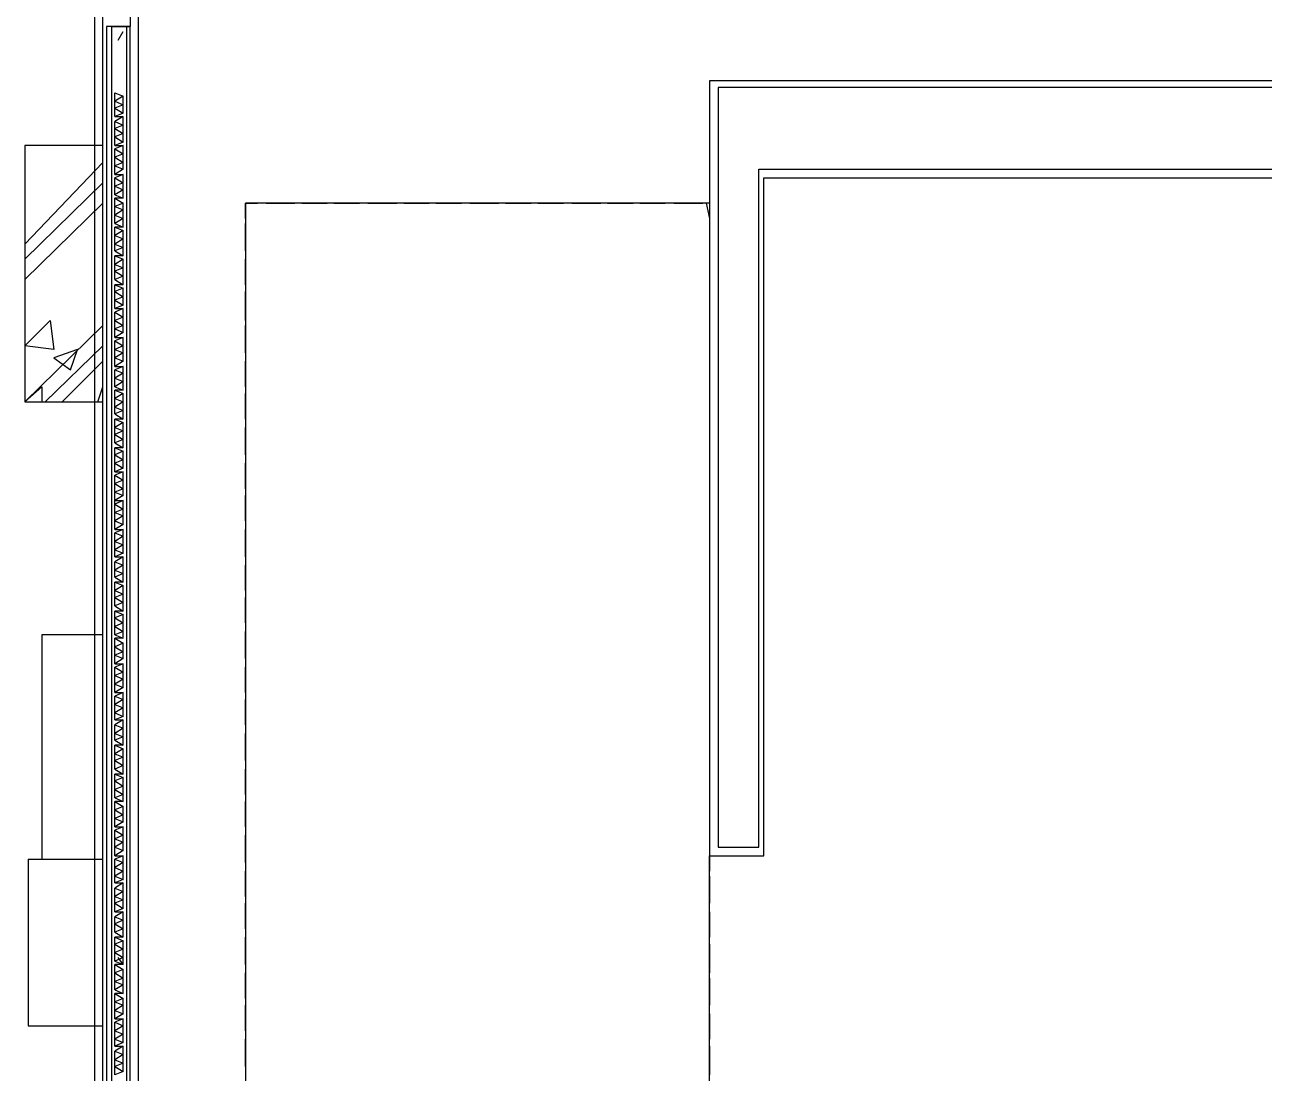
# Model space of a CAD drawing. Header units: millimetres. Extents: x 5 to 415, y 48 to 251.
# Drawn here: x 196.16 to 209.03, y 74.58 to 85.46 of the extents above; entities that cross this region are included whole.
import ezdxf

# ---------------------------------------------------------------- set-up
doc = ezdxf.new("R2010")
doc.units = ezdxf.units.MM
doc.layers.add('P', color=7, linetype='Continuous')

msp = doc.modelspace()

# ---------------------------------------------------------------- linework, layer by layer
at = {"layer": 'P'}
for points in [[(197.344, 71.755), (197.344, 86.836)], [(196.885, 86.66), (196.885, 84.208)], [(196.973, 84.208), (196.973, 86.66)], [(197.256, 86.36), (197.256, 85.443)], [(197.009, 85.443), (197.009, 72.178)], [(197.256, 85.443), (197.009, 85.443)], [(197.062, 85.443), (197.062, 72.178)], [(197.062, 85.443), (197.062, 72.178)], [(197.062, 85.443), (197.22, 85.443)], [(197.22, 85.443), (197.062, 85.443)], [(197.062, 85.443), (197.22, 85.443)], [(197.22, 85.443), (197.062, 85.443)], [(197.062, 85.443), (197.22, 85.443)], [(197.062, 85.443), (197.256, 85.443)], [(197.062, 85.443), (197.22, 85.443)], [(197.062, 85.443), (197.22, 85.443)], [(197.22, 72.178), (197.22, 85.443)], [(197.22, 72.178), (197.22, 85.443)], [(197.256, 72.178), (197.256, 85.443)], [(197.132, 85.302), (197.185, 85.39)], [(255.341, 84.878), (203.271, 84.878)], [(203.271, 84.878), (203.271, 83.608)], [(255.341, 84.878), (203.271, 84.878)], [(203.271, 84.878), (203.271, 76.835)], [(255.341, 84.878), (203.271, 84.878)], [(203.271, 84.878), (203.271, 76.835)], [(255.27, 84.808), (203.359, 84.808)], [(203.359, 84.808), (203.359, 76.923)], [(197.097, 84.755), (197.185, 84.72)], [(197.097, 84.667), (197.097, 84.755)], [(197.185, 84.72), (197.097, 84.667)], [(197.185, 84.631), (197.185, 84.72)], [(197.097, 84.667), (197.185, 84.631)], [(197.097, 84.596), (197.097, 84.667)], [(197.185, 84.631), (197.097, 84.596)], [(197.097, 84.596), (197.185, 84.543)], [(197.097, 84.508), (197.097, 84.596)], [(197.185, 84.543), (197.097, 84.508)], [(197.185, 84.543), (197.185, 84.631)], [(197.097, 84.508), (197.185, 84.508)], [(197.185, 84.508), (197.097, 84.455)], [(197.097, 84.455), (197.185, 84.42)], [(197.097, 84.384), (197.097, 84.455)], [(197.185, 84.42), (197.097, 84.384)], [(197.185, 84.42), (197.185, 84.508)], [(197.185, 84.332), (197.185, 84.42)], [(197.097, 84.384), (197.185, 84.332)], [(197.097, 84.296), (197.097, 84.384)], [(197.185, 84.332), (197.097, 84.296)], [(197.097, 84.296), (197.185, 84.243)], [(197.097, 84.208), (197.097, 84.296)], [(197.185, 84.243), (197.185, 84.332)], [(196.973, 84.208), (196.162, 84.208)], [(196.162, 84.208), (196.162, 81.545)], [(196.25, 84.208), (196.162, 84.208)], [(196.162, 84.208), (196.162, 84.032)], [(196.162, 84.208), (196.162, 83.961)], [(196.497, 84.208), (196.286, 84.208)], [(196.638, 84.208), (196.374, 84.208)], [(196.885, 84.208), (196.638, 84.208)], [(196.973, 84.208), (196.709, 84.208)], [(196.885, 84.208), (196.885, 81.545)], [(196.973, 81.545), (196.973, 84.208)], [(196.973, 83.961), (196.973, 84.173)], [(197.185, 84.243), (197.097, 84.208)], [(197.097, 84.208), (197.185, 84.208)], [(197.185, 84.208), (197.097, 84.173)], [(197.097, 84.173), (197.185, 84.12)], [(197.097, 84.085), (197.097, 84.173)], [(197.185, 84.12), (197.185, 84.208)], [(196.162, 83.185), (196.973, 84.032)], [(196.162, 83.185), (196.973, 84.032)], [(196.973, 83.82), (196.973, 84.085)], [(197.185, 84.12), (197.097, 84.085)], [(197.097, 84.085), (197.185, 84.032)], [(197.097, 83.996), (197.097, 84.085)], [(197.185, 84.032), (197.097, 83.996)], [(197.185, 84.032), (197.185, 84.12)], [(197.185, 83.961), (197.185, 84.032)], [(196.162, 83.908), (196.162, 83.697)], [(197.097, 83.996), (197.185, 83.961)], [(197.097, 83.908), (197.097, 83.996)], [(197.185, 83.961), (197.097, 83.908)], [(197.097, 83.908), (197.185, 83.908)], [(197.185, 83.908), (197.097, 83.873)], [(197.185, 83.82), (197.185, 83.908)], [(203.782, 76.923), (203.782, 83.961)], [(203.782, 83.961), (215.388, 83.961)], [(196.162, 83.026), (196.973, 83.82)], [(196.162, 83.026), (196.973, 83.82)], [(196.162, 83.82), (196.162, 83.608)], [(196.973, 83.573), (196.973, 83.82)], [(197.097, 83.873), (197.185, 83.82)], [(197.097, 83.785), (197.097, 83.873)], [(197.185, 83.82), (197.097, 83.785)], [(197.097, 83.785), (197.185, 83.749)], [(197.097, 83.697), (197.097, 83.785)], [(197.185, 83.749), (197.185, 83.82)], [(203.835, 76.835), (203.835, 83.873)], [(203.835, 83.873), (215.3, 83.873)], [(203.835, 76.835), (203.835, 83.873)], [(203.835, 83.873), (215.3, 83.873)], [(203.835, 76.835), (203.835, 83.873)], [(203.835, 83.873), (215.3, 83.873)], [(196.973, 83.485), (196.973, 83.749)], [(197.185, 83.749), (197.097, 83.697)], [(197.097, 83.697), (197.185, 83.661)], [(197.185, 83.661), (197.097, 83.661)], [(197.097, 83.661), (197.185, 83.608)], [(197.097, 83.573), (197.097, 83.661)], [(197.185, 83.661), (197.185, 83.749)], [(196.162, 82.815), (196.973, 83.608)], [(196.162, 82.815), (196.973, 83.608)], [(196.162, 83.573), (196.162, 83.361)], [(197.185, 83.608), (197.097, 83.573)], [(197.097, 83.573), (197.185, 83.538)], [(197.097, 83.485), (197.097, 83.573)], [(197.185, 83.538), (197.097, 83.485)], [(197.185, 83.538), (197.185, 83.608)], [(197.185, 83.45), (197.185, 83.538)], [(203.271, 83.608), (198.455, 83.608)], [(198.455, 83.608), (198.455, 71.72)], [(198.455, 83.608), (198.579, 83.608)], [(198.455, 83.485), (198.455, 83.608)], [(198.455, 83.608), (198.543, 83.608)], [(198.455, 83.45), (198.455, 83.608)], [(198.667, 83.608), (198.914, 83.608)], [(198.702, 83.608), (198.967, 83.608)], [(199.037, 83.608), (199.302, 83.608)], [(199.037, 83.608), (199.249, 83.608)], [(199.372, 83.608), (199.602, 83.608)], [(199.425, 83.608), (199.637, 83.608)], [(199.725, 83.608), (199.972, 83.608)], [(199.76, 83.608), (200.025, 83.608)], [(200.096, 83.608), (200.36, 83.608)], [(200.096, 83.608), (200.307, 83.608)], [(200.431, 83.608), (200.66, 83.608)], [(200.484, 83.608), (200.695, 83.608)], [(200.783, 83.608), (201.03, 83.608)], [(200.819, 83.608), (201.083, 83.608)], [(201.154, 83.608), (201.418, 83.608)], [(201.154, 83.608), (201.366, 83.608)], [(201.489, 83.608), (201.718, 83.608)], [(201.542, 83.608), (201.754, 83.608)], [(201.842, 83.608), (202.089, 83.608)], [(201.877, 83.608), (202.142, 83.608)], [(202.212, 83.608), (202.477, 83.608)], [(202.212, 83.608), (202.424, 83.608)], [(202.547, 83.608), (202.777, 83.608)], [(202.6, 83.608), (202.812, 83.608)], [(202.9, 83.608), (203.147, 83.608)], [(202.935, 83.608), (203.2, 83.608)], [(203.235, 83.608), (203.271, 83.45)], [(203.271, 83.608), (203.271, 76.835)], [(203.271, 83.608), (203.271, 83.397)], [(196.162, 83.485), (196.162, 83.238)], [(196.973, 83.238), (196.973, 83.485)], [(197.097, 83.485), (197.185, 83.45)], [(197.097, 83.397), (197.097, 83.485)], [(197.185, 83.45), (197.097, 83.397)], [(197.097, 83.397), (197.185, 83.361)], [(197.185, 83.361), (197.185, 83.45)], [(198.455, 83.15), (198.455, 83.397)], [(196.973, 83.15), (196.973, 83.361)], [(197.185, 83.361), (197.097, 83.361)], [(197.097, 83.361), (197.185, 83.326)], [(197.097, 83.273), (197.097, 83.361)], [(197.185, 83.326), (197.097, 83.273)], [(197.097, 83.273), (197.185, 83.238)], [(197.097, 83.185), (197.097, 83.273)], [(197.185, 83.238), (197.185, 83.326)], [(198.455, 83.114), (198.455, 83.361)], [(203.271, 83.326), (203.271, 83.062)], [(203.271, 83.273), (203.271, 83.026)], [(196.162, 83.238), (196.162, 82.973)], [(196.162, 83.15), (196.162, 82.903)], [(197.185, 83.238), (197.097, 83.185)], [(197.097, 83.185), (197.185, 83.15)], [(197.097, 83.114), (197.097, 83.185)], [(197.185, 83.15), (197.097, 83.114)], [(197.185, 83.15), (197.185, 83.238)], [(197.185, 83.062), (197.185, 83.15)], [(196.973, 82.903), (196.973, 83.114)], [(196.973, 82.762), (196.973, 83.026)], [(197.097, 83.114), (197.185, 83.062)], [(197.185, 83.062), (197.097, 83.062)], [(197.097, 83.062), (197.185, 83.026)], [(197.097, 82.973), (197.097, 83.062)], [(197.097, 82.938), (197.097, 83.026)], [(197.185, 83.026), (197.097, 82.973)], [(197.185, 82.938), (197.185, 83.026)], [(198.455, 82.815), (198.455, 83.026)], [(196.162, 82.903), (196.162, 82.638)], [(197.097, 82.973), (197.185, 82.938)], [(197.097, 82.903), (197.097, 82.973)], [(197.185, 82.938), (197.097, 82.903)], [(197.097, 82.903), (197.185, 82.85)], [(197.097, 82.815), (197.097, 82.903)], [(197.185, 82.85), (197.185, 82.938)], [(198.455, 82.762), (198.455, 82.973)], [(203.271, 82.938), (203.271, 82.691)], [(203.271, 82.938), (203.271, 82.726)], [(196.162, 82.762), (196.162, 82.55)], [(196.973, 82.515), (196.973, 82.762)], [(197.185, 82.85), (197.097, 82.815)], [(197.097, 82.815), (197.185, 82.762)], [(197.185, 82.762), (197.097, 82.762)], [(197.097, 82.762), (197.185, 82.726)], [(197.097, 82.691), (197.097, 82.762)], [(197.185, 82.762), (197.185, 82.85)], [(196.973, 82.427), (196.973, 82.691)], [(197.185, 82.726), (197.097, 82.691)], [(197.097, 82.691), (197.185, 82.638)], [(197.097, 82.603), (197.097, 82.691)], [(197.185, 82.638), (197.097, 82.603)], [(197.185, 82.638), (197.185, 82.726)], [(197.185, 82.55), (197.185, 82.638)], [(198.455, 82.427), (198.455, 82.691)], [(198.455, 82.391), (198.455, 82.638)], [(196.162, 82.515), (196.162, 82.303)], [(197.097, 82.603), (197.185, 82.55)], [(197.097, 82.515), (197.097, 82.603)], [(197.185, 82.55), (197.097, 82.515)], [(197.097, 82.515), (197.185, 82.515)], [(197.185, 82.515), (197.097, 82.479)], [(197.185, 82.427), (197.185, 82.515)], [(203.271, 82.603), (203.271, 82.391)], [(203.271, 82.55), (203.271, 82.338)], [(196.162, 82.427), (196.162, 82.18)], [(196.162, 82.127), (196.427, 82.391)], [(196.162, 82.127), (196.427, 82.391)], [(196.427, 82.391), (196.462, 82.091)], [(196.427, 82.391), (196.462, 82.091)], [(196.973, 82.18), (196.973, 82.427)], [(197.097, 82.479), (197.185, 82.427)], [(197.097, 82.391), (197.097, 82.479)], [(197.185, 82.427), (197.097, 82.391)], [(197.097, 82.391), (197.185, 82.338)], [(197.097, 82.303), (197.097, 82.391)], [(197.185, 82.338), (197.185, 82.427)], [(196.162, 81.545), (196.973, 82.338)], [(196.162, 81.545), (196.973, 82.338)], [(196.973, 82.091), (196.973, 82.303)], [(197.185, 82.338), (197.097, 82.303)], [(197.097, 82.303), (197.185, 82.268)], [(197.097, 82.215), (197.097, 82.303)], [(197.185, 82.268), (197.097, 82.215)], [(197.185, 82.268), (197.185, 82.338)], [(198.455, 82.091), (198.455, 82.338)], [(198.455, 82.056), (198.455, 82.303)], [(203.271, 82.268), (203.271, 82.003)], [(196.162, 82.18), (196.162, 81.915)], [(196.462, 82.091), (196.162, 82.127)], [(196.462, 82.091), (196.162, 82.127)], [(196.374, 81.545), (196.973, 82.127)], [(196.374, 81.545), (196.973, 82.127)], [(197.097, 82.215), (197.185, 82.215)], [(197.185, 82.215), (197.097, 82.18)], [(197.097, 82.18), (197.185, 82.127)], [(197.097, 82.091), (197.097, 82.18)], [(197.185, 82.127), (197.097, 82.091)], [(197.185, 82.127), (197.185, 82.215)], [(197.185, 82.056), (197.185, 82.127)], [(203.271, 82.215), (203.271, 81.968)], [(196.162, 82.091), (196.162, 81.844)], [(196.709, 82.091), (196.462, 82.003)], [(196.709, 82.091), (196.462, 82.003)], [(196.462, 82.003), (196.638, 81.88)], [(196.462, 82.003), (196.638, 81.88)], [(196.55, 81.545), (196.973, 81.968)], [(196.55, 81.545), (196.973, 81.968)], [(196.638, 81.88), (196.709, 82.091)], [(196.638, 81.88), (196.709, 82.091)], [(196.973, 81.844), (196.973, 82.056)], [(196.973, 81.703), (196.973, 81.968)], [(197.097, 82.091), (197.185, 82.056)], [(197.097, 82.003), (197.097, 82.091)], [(197.185, 82.056), (197.097, 82.003)], [(197.097, 82.003), (197.185, 81.968)], [(197.097, 81.915), (197.097, 82.003)], [(197.185, 81.968), (197.097, 81.915)], [(197.185, 81.968), (197.185, 82.056)], [(198.455, 81.756), (198.455, 81.968)], [(196.162, 81.844), (196.162, 81.58)], [(197.097, 81.915), (197.185, 81.915)], [(197.185, 81.915), (197.097, 81.88)], [(197.097, 81.88), (197.185, 81.844)], [(197.097, 81.792), (197.097, 81.88)], [(197.185, 81.844), (197.097, 81.792)], [(197.185, 81.844), (197.185, 81.915)], [(197.185, 81.756), (197.185, 81.844)], [(198.455, 81.703), (198.455, 81.915)], [(203.271, 81.88), (203.271, 81.633)], [(203.271, 81.88), (203.271, 81.668)], [(197.097, 81.792), (197.185, 81.756)], [(197.097, 81.703), (197.097, 81.792)], [(197.185, 81.756), (197.097, 81.703)], [(197.185, 81.668), (197.185, 81.756)], [(196.162, 81.545), (196.338, 81.703)], [(196.162, 81.545), (196.338, 81.703)], [(196.162, 81.703), (196.162, 81.545)], [(196.338, 81.703), (196.338, 81.545)], [(196.338, 81.703), (196.338, 81.545)], [(196.921, 81.545), (196.973, 81.703)], [(196.973, 81.545), (196.973, 81.633)], [(197.097, 81.703), (197.185, 81.668)], [(197.185, 81.668), (197.097, 81.668)], [(197.097, 81.668), (197.185, 81.633)], [(197.097, 81.58), (197.097, 81.668)], [(197.185, 81.633), (197.097, 81.58)], [(197.097, 81.58), (197.185, 81.545)], [(197.097, 81.492), (197.097, 81.58)], [(197.185, 81.545), (197.185, 81.633)], [(198.455, 81.368), (198.455, 81.633)], [(198.455, 81.368), (198.455, 81.58)], [(196.162, 81.545), (196.973, 81.545)], [(196.162, 81.545), (196.374, 81.545)], [(196.197, 81.545), (196.462, 81.545)], [(196.462, 81.545), (196.709, 81.545)], [(196.585, 81.545), (196.797, 81.545)], [(196.85, 81.545), (196.973, 81.545)], [(196.885, 81.545), (196.885, 72.231)], [(196.973, 79.128), (196.973, 81.545)], [(197.185, 81.545), (197.097, 81.492)], [(197.097, 81.492), (197.185, 81.456)], [(197.097, 81.421), (197.097, 81.492)], [(197.185, 81.456), (197.097, 81.421)], [(197.185, 81.456), (197.185, 81.545)], [(197.185, 81.368), (197.185, 81.456)], [(203.271, 81.545), (203.271, 81.333)], [(203.271, 81.492), (203.271, 81.28)], [(197.097, 81.421), (197.185, 81.368)], [(197.185, 81.368), (197.097, 81.368)], [(197.097, 81.368), (197.185, 81.333)], [(197.097, 81.28), (197.097, 81.368)], [(197.185, 81.333), (197.097, 81.28)], [(197.185, 81.245), (197.185, 81.333)], [(197.097, 81.28), (197.185, 81.245)], [(197.097, 81.209), (197.097, 81.28)], [(197.185, 81.245), (197.097, 81.209)], [(197.097, 81.209), (197.185, 81.157)], [(197.097, 81.121), (197.097, 81.209)], [(197.185, 81.157), (197.185, 81.245)], [(198.455, 81.033), (198.455, 81.28)], [(198.455, 80.998), (198.455, 81.245)], [(203.271, 81.209), (203.271, 80.945)], [(197.185, 81.157), (197.097, 81.121)], [(197.097, 81.121), (197.185, 81.068)], [(197.185, 81.068), (197.097, 81.068)], [(197.097, 81.068), (197.185, 81.033)], [(197.097, 80.998), (197.097, 81.068)], [(197.185, 81.068), (197.185, 81.157)], [(203.271, 81.157), (203.271, 80.91)], [(197.185, 81.033), (197.097, 80.998)], [(197.097, 80.998), (197.185, 80.945)], [(197.097, 80.91), (197.097, 80.998)], [(197.185, 80.945), (197.097, 80.91)], [(197.185, 80.945), (197.185, 81.033)], [(197.185, 80.857), (197.185, 80.945)], [(197.097, 80.91), (197.185, 80.857)], [(197.097, 80.821), (197.097, 80.91)], [(197.185, 80.857), (197.097, 80.821)], [(197.097, 80.821), (197.185, 80.821)], [(197.185, 80.821), (197.097, 80.786)], [(197.185, 80.733), (197.185, 80.821)], [(198.455, 80.698), (198.455, 80.91)], [(198.455, 80.645), (198.455, 80.857)], [(203.271, 80.821), (203.271, 80.574)], [(203.271, 80.821), (203.271, 80.61)], [(197.097, 80.786), (197.185, 80.733)], [(197.097, 80.698), (197.097, 80.786)], [(197.185, 80.733), (197.097, 80.698)], [(197.097, 80.698), (197.185, 80.645)], [(197.097, 80.61), (197.097, 80.698)], [(197.185, 80.645), (197.185, 80.733)], [(197.185, 80.645), (197.097, 80.61)], [(197.097, 80.522), (197.097, 80.61)], [(197.097, 80.61), (197.185, 80.574)], [(197.097, 80.522), (197.097, 80.61)], [(197.097, 80.486), (197.097, 80.574)], [(197.185, 80.574), (197.097, 80.522)], [(197.185, 80.574), (197.185, 80.645)], [(198.455, 80.31), (198.455, 80.574)], [(197.097, 80.522), (197.185, 80.522)], [(197.185, 80.522), (197.097, 80.486)], [(197.097, 80.486), (197.185, 80.433)], [(197.097, 80.398), (197.097, 80.486)], [(197.185, 80.433), (197.097, 80.398)], [(197.185, 80.433), (197.185, 80.522)], [(197.185, 80.363), (197.185, 80.433)], [(198.455, 80.31), (198.455, 80.522)], [(203.271, 80.486), (203.271, 80.275)], [(203.271, 80.433), (203.271, 80.222)], [(197.097, 80.398), (197.185, 80.363)], [(197.097, 80.31), (197.097, 80.398)], [(197.185, 80.363), (197.097, 80.31)], [(197.097, 80.31), (197.185, 80.275)], [(197.097, 80.222), (197.097, 80.31)], [(197.185, 80.275), (197.185, 80.363)], [(197.185, 80.275), (197.097, 80.222)], [(197.097, 80.222), (197.185, 80.222)], [(197.185, 80.222), (197.097, 80.186)], [(197.097, 80.186), (197.185, 80.151)], [(197.097, 80.098), (197.097, 80.186)], [(197.185, 80.151), (197.185, 80.222)], [(198.455, 79.975), (198.455, 80.222)], [(198.455, 79.939), (198.455, 80.186)], [(197.185, 80.151), (197.097, 80.098)], [(197.097, 80.098), (197.185, 80.063)], [(197.097, 80.01), (197.097, 80.098)], [(197.185, 80.063), (197.097, 80.01)], [(197.185, 80.063), (197.185, 80.151)], [(197.185, 79.975), (197.185, 80.063)], [(203.271, 80.151), (203.271, 79.887)], [(203.271, 80.098), (203.271, 79.851)], [(197.097, 80.01), (197.185, 79.975)], [(197.097, 79.939), (197.097, 80.01)], [(197.185, 79.975), (197.097, 79.939)], [(197.097, 79.939), (197.185, 79.939)], [(197.185, 79.939), (197.097, 79.887)], [(197.185, 79.851), (197.185, 79.939)], [(197.097, 79.887), (197.185, 79.851)], [(197.097, 79.798), (197.097, 79.887)], [(197.185, 79.851), (197.097, 79.798)], [(197.097, 79.798), (197.185, 79.763)], [(197.097, 79.728), (197.097, 79.798)], [(197.185, 79.763), (197.185, 79.851)], [(198.455, 79.64), (198.455, 79.851)], [(198.455, 79.587), (198.455, 79.798)], [(197.185, 79.763), (197.097, 79.728)], [(197.097, 79.728), (197.185, 79.675)], [(197.185, 79.675), (197.097, 79.675)], [(197.097, 79.675), (197.185, 79.64)], [(197.097, 79.587), (197.097, 79.675)], [(197.185, 79.675), (197.185, 79.763)], [(203.271, 79.763), (203.271, 79.516)], [(203.271, 79.763), (203.271, 79.551)], [(197.185, 79.64), (197.097, 79.587)], [(197.097, 79.587), (197.185, 79.551)], [(197.097, 79.516), (197.097, 79.587)], [(197.185, 79.551), (197.097, 79.516)], [(197.185, 79.551), (197.185, 79.64)], [(197.185, 79.463), (197.185, 79.551)], [(197.097, 79.516), (197.185, 79.463)], [(197.097, 79.428), (197.097, 79.516)], [(197.185, 79.463), (197.097, 79.428)], [(197.097, 79.428), (197.185, 79.375)], [(197.185, 79.375), (197.185, 79.463)], [(198.455, 79.252), (198.455, 79.516)], [(198.455, 79.252), (198.455, 79.463)], [(203.271, 79.428), (203.271, 79.216)], [(197.185, 79.375), (197.097, 79.375)], [(197.097, 79.375), (197.185, 79.34)], [(197.097, 79.304), (197.097, 79.375)], [(197.185, 79.34), (197.097, 79.304)], [(197.097, 79.304), (197.185, 79.252)], [(197.097, 79.216), (197.097, 79.304)], [(197.185, 79.252), (197.185, 79.34)], [(203.271, 79.375), (203.271, 79.163)], [(197.185, 79.252), (197.097, 79.216)], [(197.097, 79.216), (197.185, 79.163)], [(197.097, 79.128), (197.097, 79.216)], [(197.185, 79.163), (197.097, 79.128)], [(197.185, 79.163), (197.185, 79.252)], [(197.185, 79.093), (197.185, 79.163)], [(198.455, 78.916), (198.455, 79.163)], [(196.973, 79.128), (196.338, 79.128)], [(196.338, 79.128), (196.338, 76.8)], [(196.973, 75.071), (196.973, 79.128)], [(197.097, 79.128), (197.185, 79.093)], [(197.185, 79.093), (197.097, 79.093)], [(197.097, 79.093), (197.185, 79.04)], [(197.097, 79.005), (197.097, 79.093)], [(197.185, 79.04), (197.097, 79.005)], [(197.185, 78.952), (197.185, 79.04)], [(198.455, 78.881), (198.455, 79.128)], [(203.271, 79.093), (203.271, 78.828)], [(203.271, 79.04), (203.271, 78.793)], [(197.097, 79.005), (197.185, 78.952)], [(197.097, 78.916), (197.097, 79.005)], [(197.185, 78.952), (197.097, 78.916)], [(197.097, 78.916), (197.185, 78.881)], [(197.097, 78.828), (197.097, 78.916)], [(197.185, 78.881), (197.097, 78.828)], [(197.185, 78.881), (197.185, 78.952)], [(197.097, 78.828), (197.185, 78.828)], [(197.185, 78.828), (197.097, 78.793)], [(197.097, 78.793), (197.185, 78.74)], [(197.097, 78.705), (197.097, 78.793)], [(197.185, 78.74), (197.185, 78.828)], [(198.455, 78.581), (198.455, 78.793)], [(197.185, 78.74), (197.097, 78.705)], [(197.097, 78.705), (197.185, 78.669)], [(197.097, 78.617), (197.097, 78.705)], [(197.185, 78.669), (197.097, 78.617)], [(197.185, 78.669), (197.185, 78.74)], [(197.185, 78.581), (197.185, 78.669)], [(198.455, 78.528), (198.455, 78.74)], [(203.271, 78.705), (203.271, 78.458)], [(203.271, 78.705), (203.271, 78.493)], [(197.097, 78.617), (197.185, 78.581)], [(197.097, 78.528), (197.097, 78.617)], [(197.185, 78.581), (197.097, 78.528)], [(197.097, 78.528), (197.185, 78.528)], [(197.185, 78.528), (197.097, 78.493)], [(197.097, 78.493), (197.185, 78.458)], [(197.097, 78.405), (197.097, 78.493)], [(197.185, 78.458), (197.185, 78.528)], [(197.185, 78.458), (197.097, 78.405)], [(197.097, 78.405), (197.185, 78.37)], [(197.097, 78.317), (197.097, 78.405)], [(197.185, 78.37), (197.097, 78.317)], [(197.185, 78.37), (197.185, 78.458)], [(197.185, 78.281), (197.185, 78.37)], [(198.455, 78.193), (198.455, 78.458)], [(198.455, 78.193), (198.455, 78.405)], [(203.271, 78.37), (203.271, 78.158)], [(197.097, 78.317), (197.185, 78.281)], [(197.097, 78.246), (197.097, 78.317)], [(197.185, 78.281), (197.097, 78.246)], [(197.097, 78.246), (197.185, 78.246)], [(197.185, 78.246), (197.097, 78.193)], [(197.185, 78.158), (197.185, 78.246)], [(203.271, 78.317), (203.271, 78.105)], [(197.097, 78.193), (197.185, 78.158)], [(197.097, 78.105), (197.097, 78.193)], [(197.097, 78.07), (197.097, 78.158)], [(197.185, 78.158), (197.097, 78.105)], [(197.185, 78.07), (197.185, 78.158)], [(197.097, 78.105), (197.185, 78.07)], [(197.097, 78.034), (197.097, 78.105)], [(197.185, 78.07), (197.097, 78.034)], [(197.097, 78.034), (197.185, 77.982)], [(197.185, 77.982), (197.097, 77.982)], [(197.097, 77.982), (197.185, 77.946)], [(197.097, 77.893), (197.097, 77.982)], [(197.185, 77.982), (197.185, 78.07)], [(198.455, 77.858), (198.455, 78.105)], [(198.455, 77.823), (198.455, 78.07)], [(203.271, 78.034), (203.271, 77.77)], [(203.271, 77.982), (203.271, 77.735)], [(197.185, 77.946), (197.097, 77.893)], [(197.097, 77.893), (197.185, 77.858)], [(197.097, 77.823), (197.097, 77.893)], [(197.185, 77.858), (197.097, 77.823)], [(197.185, 77.858), (197.185, 77.946)], [(197.185, 77.77), (197.185, 77.858)], [(197.097, 77.823), (197.185, 77.77)], [(197.097, 77.735), (197.097, 77.823)], [(197.185, 77.77), (197.097, 77.735)], [(197.097, 77.735), (197.185, 77.682)], [(197.185, 77.682), (197.185, 77.77)], [(198.455, 77.523), (198.455, 77.735)], [(197.185, 77.682), (197.097, 77.682)], [(197.097, 77.682), (197.185, 77.646)], [(197.097, 77.611), (197.097, 77.682)], [(197.185, 77.646), (197.097, 77.611)], [(197.097, 77.611), (197.185, 77.558)], [(197.097, 77.523), (197.097, 77.611)], [(197.185, 77.558), (197.185, 77.646)], [(198.455, 77.47), (198.455, 77.682)], [(203.271, 77.646), (203.271, 77.399)], [(203.271, 77.646), (203.271, 77.435)], [(197.185, 77.558), (197.097, 77.523)], [(197.097, 77.523), (197.185, 77.47)], [(197.097, 77.435), (197.097, 77.523)], [(197.185, 77.47), (197.097, 77.435)], [(197.185, 77.47), (197.185, 77.558)], [(197.185, 77.399), (197.185, 77.47)], [(197.097, 77.435), (197.185, 77.399)], [(197.185, 77.399), (197.097, 77.399)], [(197.097, 77.399), (197.185, 77.347)], [(197.097, 77.311), (197.097, 77.399)], [(197.185, 77.347), (197.097, 77.311)], [(197.185, 77.258), (197.185, 77.347)], [(198.455, 77.135), (198.455, 77.399)], [(198.455, 77.135), (198.455, 77.347)], [(197.097, 77.311), (197.185, 77.258)], [(197.097, 77.223), (197.097, 77.311)], [(197.185, 77.258), (197.097, 77.223)], [(197.097, 77.223), (197.185, 77.188)], [(197.097, 77.135), (197.097, 77.223)], [(197.185, 77.188), (197.185, 77.258)], [(203.271, 77.311), (203.271, 77.1)], [(203.271, 77.258), (203.271, 77.047)], [(197.185, 77.188), (197.097, 77.135)], [(197.097, 77.135), (197.185, 77.135)], [(197.185, 77.135), (197.097, 77.1)], [(197.097, 77.1), (197.185, 77.047)], [(197.097, 77.011), (197.097, 77.1)], [(197.185, 77.047), (197.185, 77.135)], [(197.185, 77.047), (197.097, 77.011)], [(197.097, 77.011), (197.185, 76.976)], [(197.097, 76.923), (197.097, 77.011)], [(197.185, 76.976), (197.097, 76.923)], [(197.185, 76.976), (197.185, 77.047)], [(197.185, 76.888), (197.185, 76.976)], [(198.455, 76.8), (198.455, 77.047)], [(198.455, 76.764), (198.455, 77.011)], [(203.271, 76.976), (203.271, 76.712)], [(197.097, 76.923), (197.185, 76.888)], [(197.097, 76.835), (197.097, 76.923)], [(197.185, 76.888), (197.097, 76.835)], [(197.097, 76.835), (197.185, 76.835)], [(197.185, 76.835), (197.097, 76.8)], [(197.185, 76.764), (197.185, 76.835)], [(203.271, 76.923), (203.271, 76.676)], [(203.271, 71.72), (203.271, 76.835)], [(203.271, 76.835), (203.835, 76.835)], [(203.271, 76.835), (203.835, 76.835)], [(203.271, 76.835), (203.835, 76.835)], [(203.359, 76.923), (203.782, 76.923)], [(196.197, 76.8), (196.197, 75.071)], [(196.197, 76.8), (196.973, 76.8)], [(197.097, 76.8), (197.185, 76.764)], [(197.097, 76.712), (197.097, 76.8)], [(197.185, 76.764), (197.097, 76.712)], [(197.097, 76.712), (197.185, 76.676)], [(197.097, 76.623), (197.097, 76.712)], [(197.185, 76.676), (197.185, 76.764)], [(197.185, 76.676), (197.097, 76.623)], [(197.097, 76.623), (197.185, 76.588)], [(197.097, 76.553), (197.097, 76.623)], [(197.185, 76.588), (197.097, 76.553)], [(197.185, 76.588), (197.185, 76.676)], [(198.455, 76.465), (198.455, 76.676)], [(198.455, 76.412), (198.455, 76.623)], [(203.271, 76.623), (203.271, 76.376)], [(203.271, 76.588), (203.271, 76.341)], [(197.097, 76.553), (197.185, 76.553)], [(197.185, 76.553), (197.097, 76.5)], [(197.097, 76.5), (197.185, 76.465)], [(197.097, 76.412), (197.097, 76.5)], [(197.185, 76.465), (197.097, 76.412)], [(197.185, 76.465), (197.185, 76.553)], [(197.185, 76.376), (197.185, 76.465)], [(197.097, 76.412), (197.185, 76.376)], [(197.097, 76.341), (197.097, 76.412)], [(197.185, 76.376), (197.097, 76.341)], [(197.097, 76.341), (197.185, 76.288)], [(197.097, 76.253), (197.097, 76.341)], [(197.185, 76.288), (197.185, 76.376)], [(198.455, 76.077), (198.455, 76.341)], [(197.185, 76.288), (197.097, 76.253)], [(197.097, 76.253), (197.185, 76.253)], [(197.185, 76.253), (197.097, 76.2)], [(197.097, 76.2), (197.185, 76.165)], [(197.097, 76.129), (197.097, 76.2)], [(197.185, 76.165), (197.185, 76.253)], [(198.455, 76.077), (198.455, 76.288)], [(203.271, 76.253), (203.271, 76.041)], [(203.271, 76.2), (203.271, 75.988)], [(197.185, 76.165), (197.097, 76.129)], [(197.097, 76.129), (197.185, 76.077)], [(197.097, 76.041), (197.097, 76.129)], [(197.185, 76.077), (197.097, 76.041)], [(197.185, 76.077), (197.185, 76.165)], [(197.185, 75.988), (197.185, 76.077)], [(197.097, 76.041), (197.185, 75.988)], [(197.185, 75.988), (197.097, 75.988)], [(197.097, 75.988), (197.185, 75.953)], [(197.097, 75.918), (197.097, 75.988)], [(197.185, 75.953), (197.097, 75.918)], [(197.185, 75.865), (197.185, 75.953)], [(198.455, 75.741), (198.455, 75.988)], [(198.455, 75.706), (198.455, 75.953)], [(197.097, 75.918), (197.185, 75.865)], [(197.097, 75.83), (197.097, 75.918)], [(197.185, 75.865), (197.097, 75.83)], [(197.097, 75.83), (197.185, 75.777)], [(197.097, 75.741), (197.097, 75.83)], [(197.185, 75.777), (197.185, 75.865)], [(203.271, 75.918), (203.271, 75.653)], [(203.271, 75.865), (203.271, 75.618)], [(197.185, 75.777), (197.097, 75.741)], [(197.097, 75.741), (197.185, 75.706)], [(197.185, 75.706), (197.097, 75.706)], [(197.097, 75.706), (197.185, 75.653)], [(197.097, 75.618), (197.097, 75.706)], [(197.185, 75.706), (197.132, 75.777)], [(197.185, 75.706), (197.185, 75.777)], [(197.185, 75.653), (197.097, 75.618)], [(197.097, 75.618), (197.185, 75.565)], [(197.097, 75.53), (197.097, 75.618)], [(197.185, 75.565), (197.097, 75.53)], [(197.185, 75.565), (197.185, 75.653)], [(197.185, 75.494), (197.185, 75.565)], [(198.455, 75.406), (198.455, 75.618)], [(198.455, 75.353), (198.455, 75.565)], [(203.271, 75.565), (203.271, 75.318)], [(197.097, 75.53), (197.185, 75.494)], [(197.097, 75.442), (197.097, 75.53)], [(197.185, 75.494), (197.097, 75.442)], [(197.097, 75.442), (197.185, 75.406)], [(197.185, 75.406), (197.097, 75.406)], [(197.097, 75.406), (197.185, 75.353)], [(197.097, 75.318), (197.097, 75.406)], [(197.185, 75.406), (197.185, 75.494)], [(203.271, 75.53), (203.271, 75.283)], [(197.185, 75.353), (197.097, 75.318)], [(197.097, 75.318), (197.185, 75.283)], [(197.097, 75.23), (197.097, 75.318)], [(197.185, 75.283), (197.097, 75.23)], [(197.185, 75.283), (197.185, 75.353)], [(197.185, 75.195), (197.185, 75.283)], [(198.455, 75.018), (198.455, 75.283)], [(197.097, 75.23), (197.185, 75.195)], [(197.097, 75.142), (197.097, 75.23)], [(197.185, 75.195), (197.097, 75.142)], [(198.455, 75.018), (198.455, 75.23)], [(203.271, 75.195), (203.271, 74.983)], [(196.197, 75.071), (196.973, 75.071)], [(196.973, 72.178), (196.973, 75.071)], [(197.097, 75.142), (197.185, 75.142)], [(197.185, 75.142), (197.097, 75.106)], [(197.097, 75.106), (197.185, 75.071)], [(197.097, 75.018), (197.097, 75.106)], [(197.185, 75.071), (197.097, 75.018)], [(197.097, 75.018), (197.185, 74.983)], [(197.097, 74.93), (197.097, 75.018)], [(197.185, 75.071), (197.185, 75.142)], [(197.185, 74.983), (197.185, 75.071)], [(203.271, 75.142), (203.271, 74.93)], [(197.185, 74.983), (197.097, 74.93)], [(197.097, 74.93), (197.185, 74.895)], [(197.097, 74.859), (197.097, 74.93)], [(197.185, 74.895), (197.097, 74.859)], [(197.185, 74.895), (197.185, 74.983)], [(198.455, 74.683), (198.455, 74.93)], [(198.455, 74.648), (198.455, 74.895)], [(197.097, 74.859), (197.185, 74.859)], [(197.185, 74.859), (197.097, 74.807)], [(197.097, 74.807), (197.185, 74.771)], [(197.097, 74.718), (197.097, 74.807)], [(197.185, 74.771), (197.097, 74.718)], [(197.185, 74.771), (197.185, 74.859)], [(197.185, 74.683), (197.185, 74.771)], [(203.271, 74.859), (203.271, 74.595)], [(203.271, 74.807), (203.271, 74.56)], [(197.097, 74.718), (197.185, 74.683)], [(197.097, 74.648), (197.097, 74.718)], [(197.185, 74.683), (197.097, 74.648)], [(197.097, 74.648), (197.185, 74.595)], [(197.097, 74.56), (197.097, 74.648)], [(197.185, 74.595), (197.185, 74.683)], [(197.185, 74.595), (197.097, 74.56)]]:
    msp.add_lwpolyline(points, dxfattribs=at)

doc.saveas('drawing.dxf')
